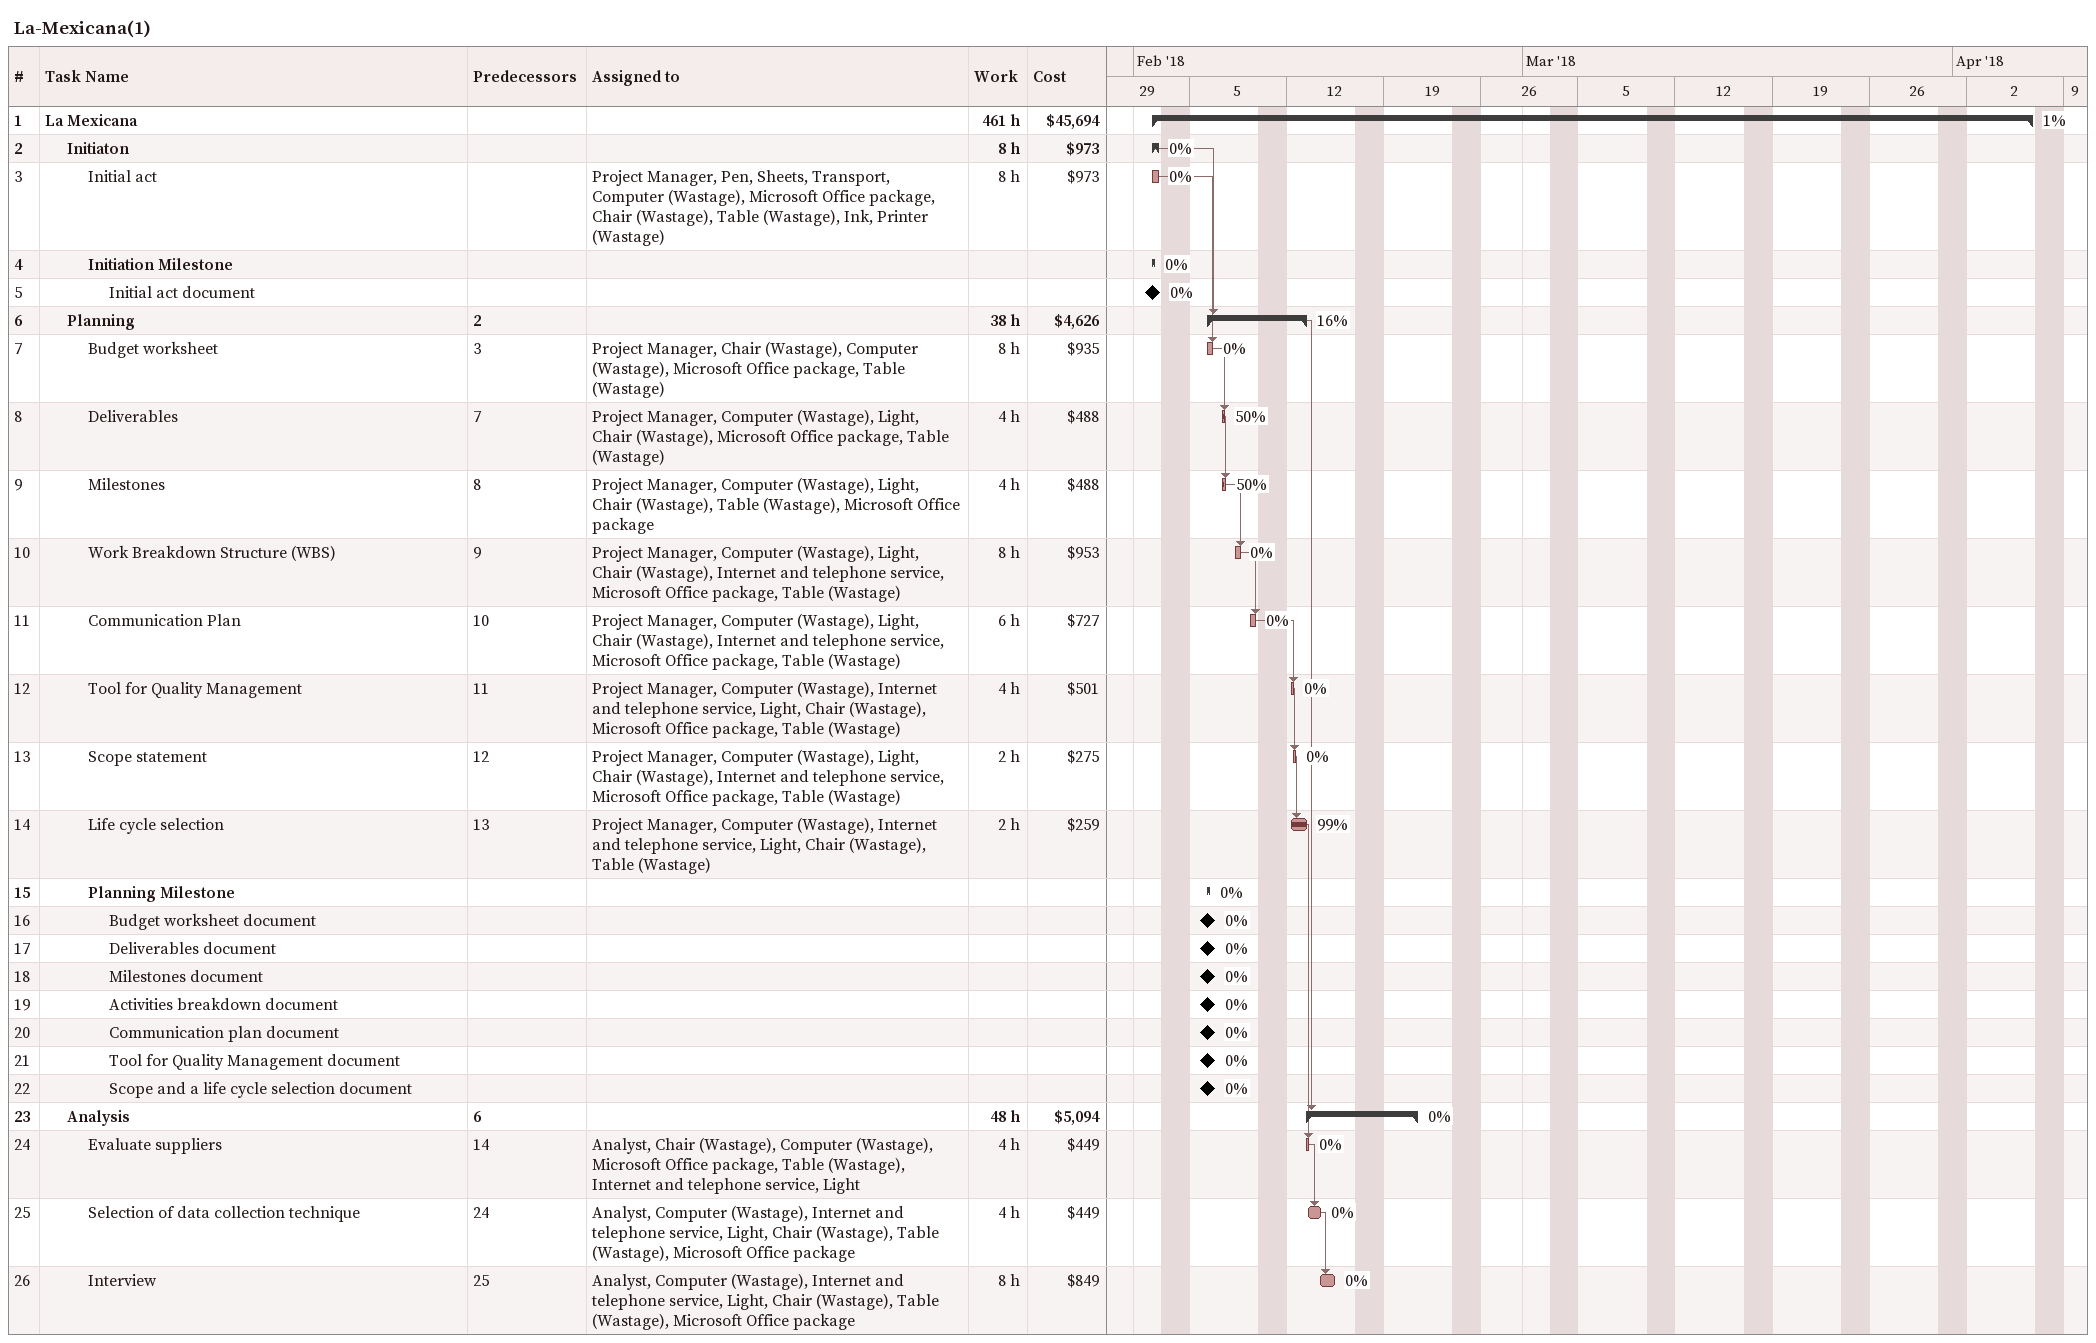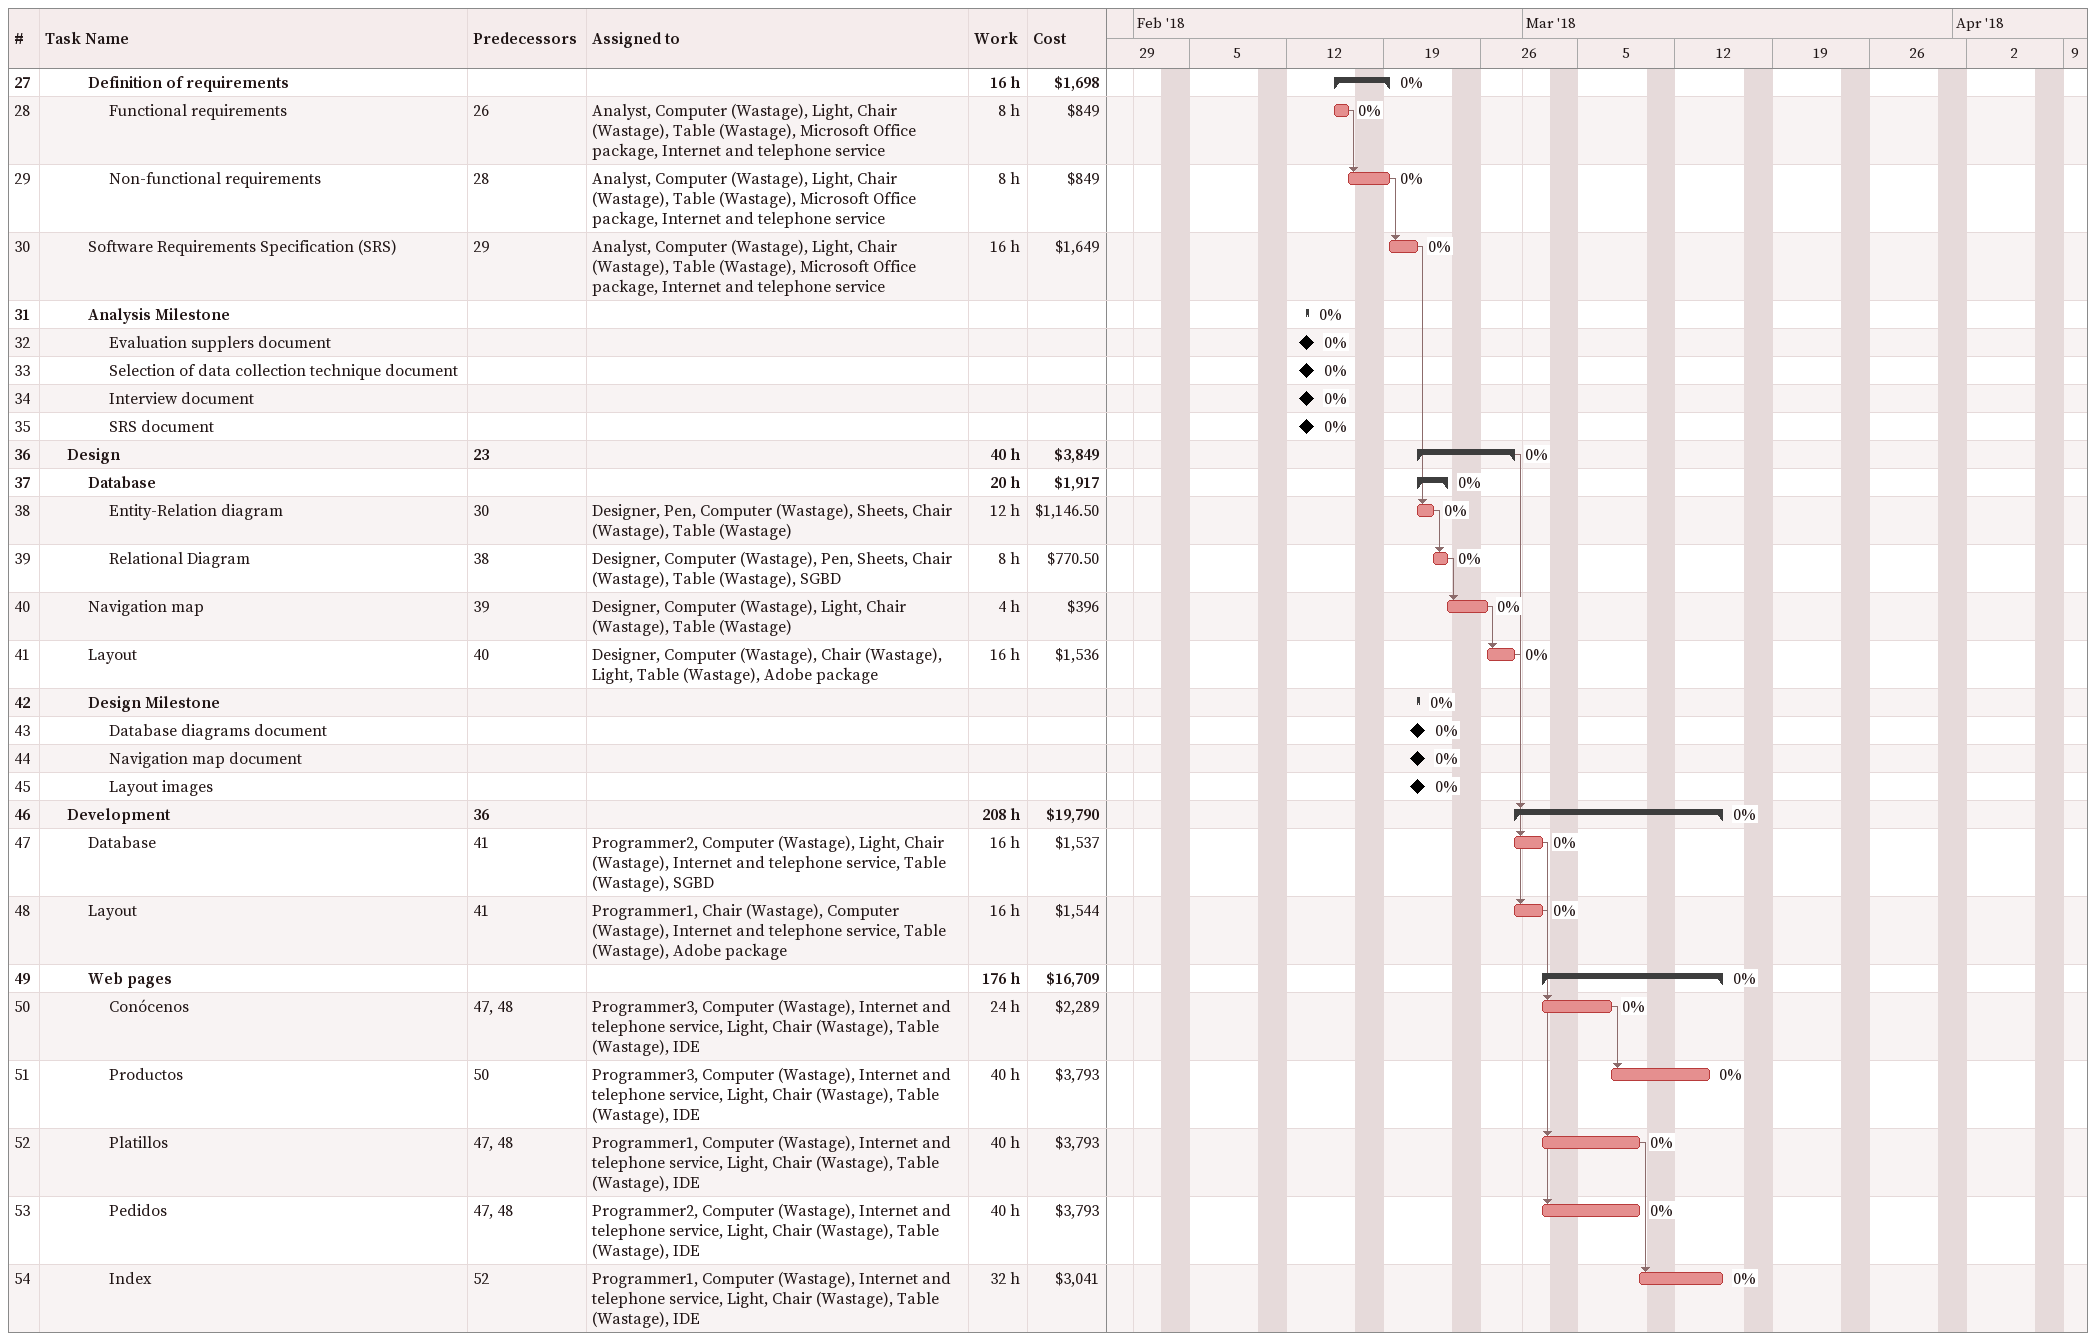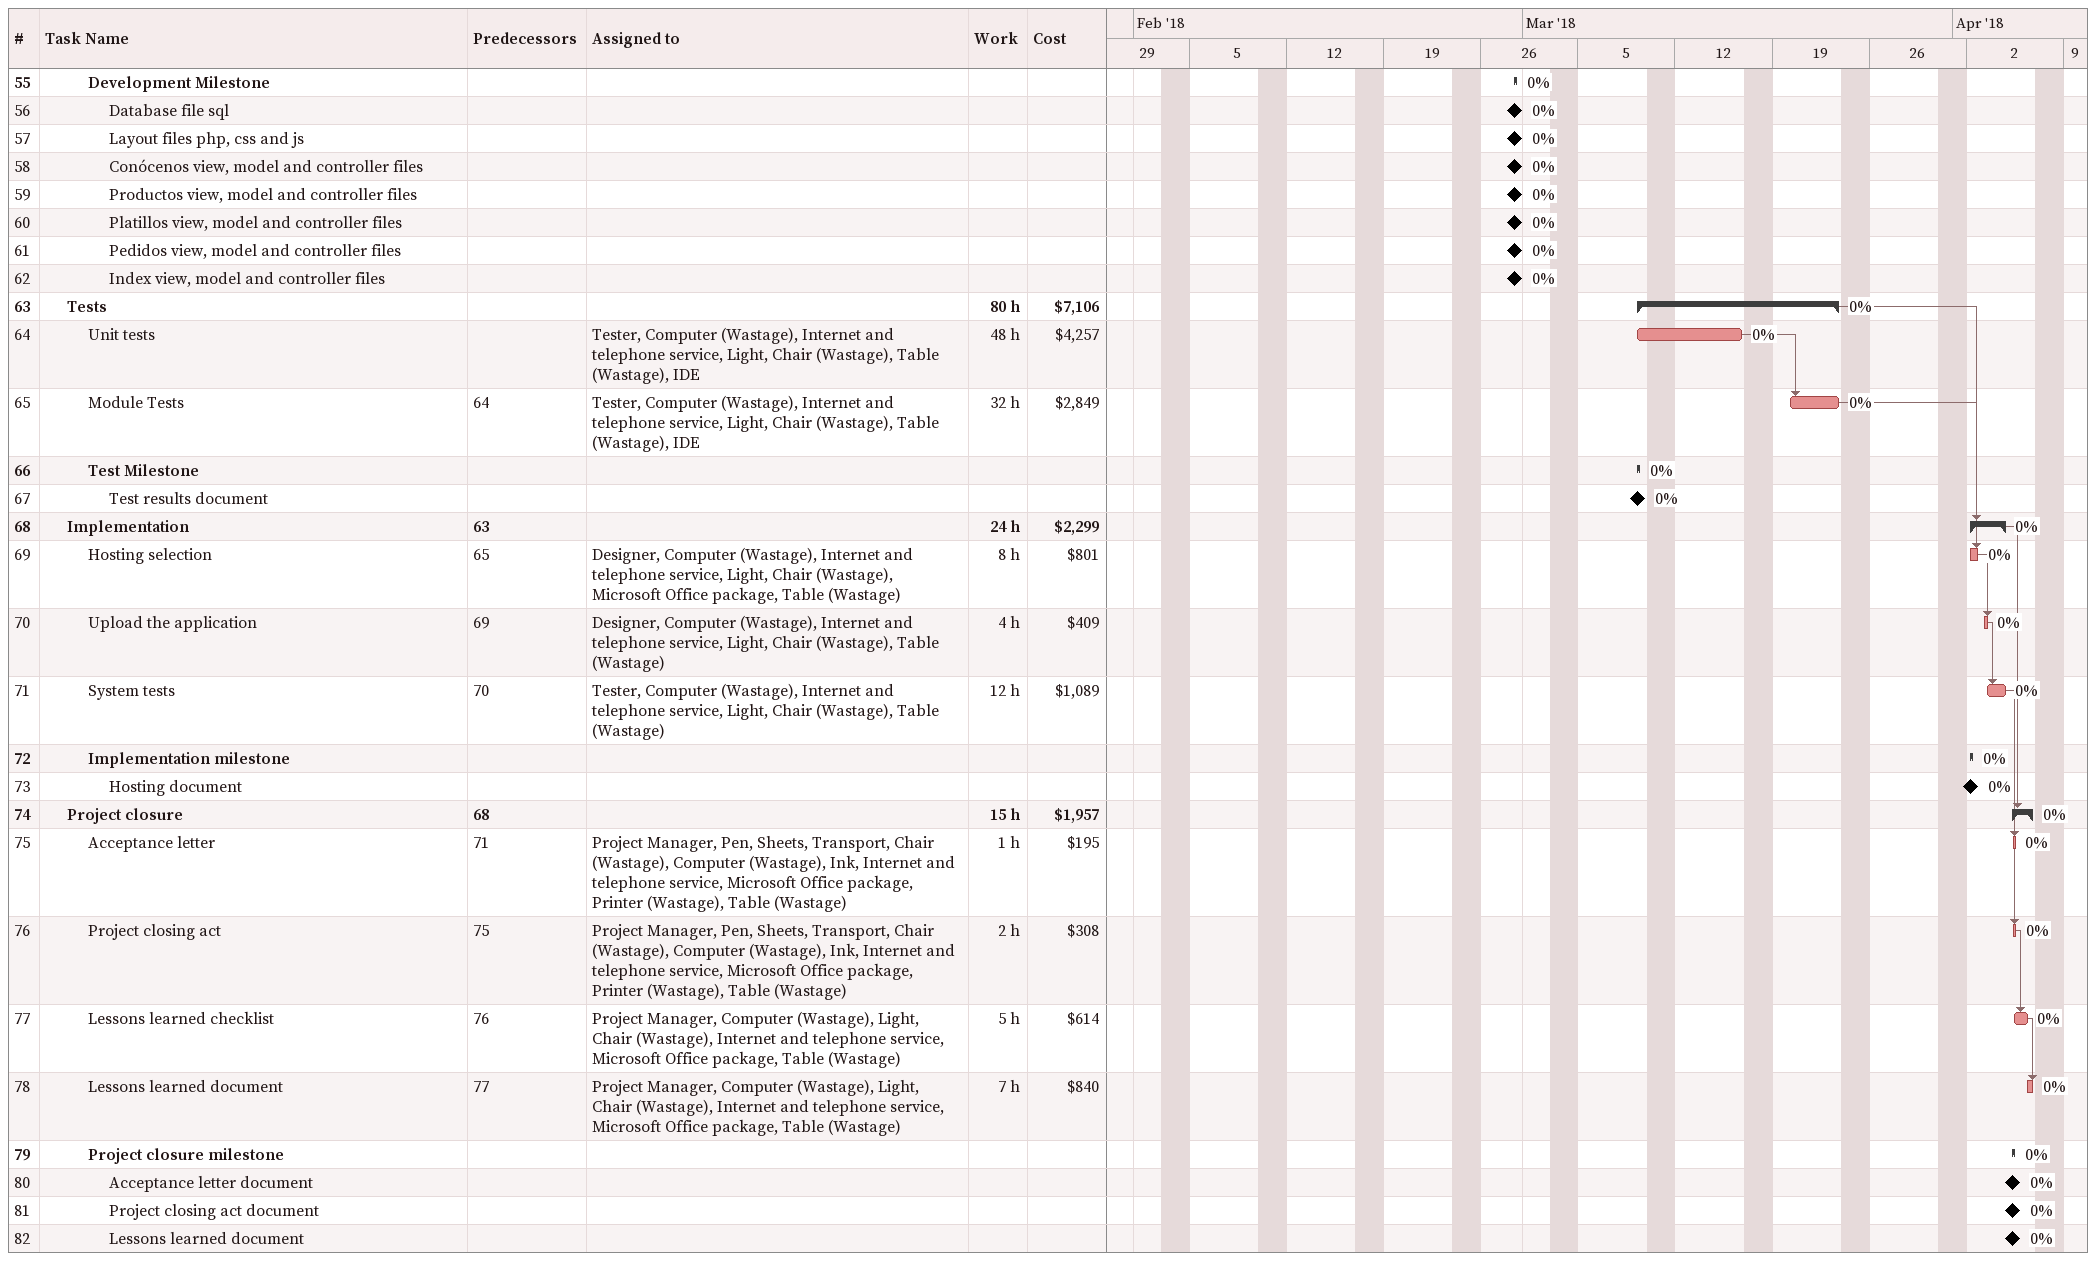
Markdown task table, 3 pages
La-Mexicana(1)

| ID | Level | Task | Start | Finish | Predecessors | Resources | % complete | Work (h) | Cost ($) |
|---|---|---|---|---|---|---|---|---|---|
| 1 | 1 | **La Mexicana** | 2018-02-02 | 2018-04-06 |  |  | 1 | 461 | 45694 |
| 2 | 2 | **Initiaton** | 2018-02-02 | 2018-02-02 |  |  | 0 | 8 | 973 |
| 3 | 3 | Initial act | 2018-02-02 | 2018-02-02 |  | Project Manager, Pen, Sheets, Transport, Computer (Wastage), Microsoft Office package, Chair (Wastage), Table (Wastage), Ink, Printer (Wastage) | 0 | 8 | 973 |
| 4 | 3 | **Initiation Milestone** | 2018-02-02 | 2018-02-02 |  |  | 0 |  |  |
| 5 | 4 | Initial act document (milestone) | 2018-02-02 | 2018-02-02 |  |  | 0 |  |  |
| 6 | 2 | **Planning** | 2018-02-06 | 2018-02-13 | 2 |  | 16 | 38 | 4626 |
| 7 | 3 | Budget worksheet | 2018-02-06 | 2018-02-06 | 3 | Project Manager, Chair (Wastage), Computer (Wastage), Microsoft Office package, Table (Wastage) | 0 | 8 | 935 |
| 8 | 3 | Deliverables | 2018-02-07 | 2018-02-07 | 7 | Project Manager, Computer (Wastage), Light, Chair (Wastage), Microsoft Office package, Table (Wastage) | 50 | 4 | 488 |
| 9 | 3 | Milestones | 2018-02-07 | 2018-02-07 | 8 | Project Manager, Computer (Wastage), Light, Chair (Wastage), Table (Wastage), Microsoft Office package | 50 | 4 | 488 |
| 10 | 3 | Work Breakdown Structure (WBS) | 2018-02-08 | 2018-02-08 | 9 | Project Manager, Computer (Wastage), Light, Chair (Wastage), Internet and telephone service, Microsoft Office package, Table (Wastage) | 0 | 8 | 953 |
| 11 | 3 | Communication Plan | 2018-02-09 | 2018-02-09 | 10 | Project Manager, Computer (Wastage), Light, Chair (Wastage), Internet and telephone service, Microsoft Office package, Table (Wastage) | 0 | 6 | 727 |
| 12 | 3 | Tool for Quality Management | 2018-02-12 | 2018-02-12 | 11 | Project Manager, Computer (Wastage), Internet and telephone service, Light, Chair (Wastage), Microsoft Office package, Table (Wastage) | 0 | 4 | 501 |
| 13 | 3 | Scope statement | 2018-02-12 | 2018-02-12 | 12 | Project Manager, Computer (Wastage), Light, Chair (Wastage), Internet and telephone service, Microsoft Office package, Table (Wastage) | 0 | 2 | 275 |
| 14 | 3 | Life cycle selection | 2018-02-12 | 2018-02-13 | 13 | Project Manager, Computer (Wastage), Internet and telephone service, Light, Chair (Wastage), Table (Wastage) | 99 | 2 | 259 |
| 15 | 3 | **Planning Milestone** | 2018-02-06 | 2018-02-06 |  |  | 0 |  |  |
| 16 | 4 | Budget worksheet document (milestone) | 2018-02-06 | 2018-02-06 |  |  | 0 |  |  |
| 17 | 4 | Deliverables document (milestone) | 2018-02-06 | 2018-02-06 |  |  | 0 |  |  |
| 18 | 4 | Milestones document (milestone) | 2018-02-06 | 2018-02-06 |  |  | 0 |  |  |
| 19 | 4 | Activities breakdown document (milestone) | 2018-02-06 | 2018-02-06 |  |  | 0 |  |  |
| 20 | 4 | Communication plan document (milestone) | 2018-02-06 | 2018-02-06 |  |  | 0 |  |  |
| 21 | 4 | Tool for Quality Management document (milestone) | 2018-02-06 | 2018-02-06 |  |  | 0 |  |  |
| 22 | 4 | Scope and a life cycle selection document (milestone) | 2018-02-06 | 2018-02-06 |  |  | 0 |  |  |
| 23 | 2 | **Analysis** | 2018-02-13 | 2018-02-21 | 6 |  | 0 | 48 | 5094 |
| 24 | 3 | Evaluate suppliers | 2018-02-13 | 2018-02-13 | 14 | Analyst, Chair (Wastage), Computer (Wastage), Microsoft Office package, Table (Wastage), Internet and telephone service, Light | 0 | 4 | 449 |
| 25 | 3 | Selection of data collection technique | 2018-02-13 | 2018-02-14 | 24 | Analyst, Computer (Wastage), Internet and telephone service, Light, Chair (Wastage), Table (Wastage), Microsoft Office package | 0 | 4 | 449 |
| 26 | 3 | Interview | 2018-02-14 | 2018-02-15 | 25 | Analyst, Computer (Wastage), Internet and telephone service, Light, Chair (Wastage), Table (Wastage), Microsoft Office package | 0 | 8 | 849 |
| 27 | 3 | **Definition of requirements** | 2018-02-15 | 2018-02-19 |  |  | 0 | 16 | 1698 |
| 28 | 4 | Functional requirements | 2018-02-15 | 2018-02-16 | 26 | Analyst, Computer (Wastage), Light, Chair (Wastage), Table (Wastage), Microsoft Office package, Internet and telephone service | 0 | 8 | 849 |
| 29 | 4 | Non-functional requirements | 2018-02-16 | 2018-02-19 | 28 | Analyst, Computer (Wastage), Light, Chair (Wastage), Table (Wastage), Microsoft Office package, Internet and telephone service | 0 | 8 | 849 |
| 30 | 3 | Software Requirements Specification (SRS) | 2018-02-19 | 2018-02-21 | 29 | Analyst, Computer (Wastage), Light, Chair (Wastage), Table (Wastage), Microsoft Office package, Internet and telephone service | 0 | 16 | 1649 |
| 31 | 3 | **Analysis Milestone** | 2018-02-13 | 2018-02-13 |  |  | 0 |  |  |
| 32 | 4 | Evaluation supplers document (milestone) | 2018-02-13 | 2018-02-13 |  |  | 0 |  |  |
| 33 | 4 | Selection of data collection technique document (milestone) | 2018-02-13 | 2018-02-13 |  |  | 0 |  |  |
| 34 | 4 | Interview document (milestone) | 2018-02-13 | 2018-02-13 |  |  | 0 |  |  |
| 35 | 4 | SRS document (milestone) | 2018-02-13 | 2018-02-13 |  |  | 0 |  |  |
| 36 | 2 | **Design** | 2018-02-21 | 2018-02-28 | 23 |  | 0 | 40 | 3849 |
| 37 | 3 | **Database** | 2018-02-21 | 2018-02-23 |  |  | 0 | 20 | 1917 |
| 38 | 4 | Entity-Relation diagram | 2018-02-21 | 2018-02-22 | 30 | Designer, Pen, Computer (Wastage), Sheets, Chair (Wastage), Table (Wastage) | 0 | 12 | 1146.50 |
| 39 | 4 | Relational Diagram | 2018-02-22 | 2018-02-23 | 38 | Designer, Computer (Wastage), Pen, Sheets, Chair (Wastage), Table (Wastage), SGBD | 0 | 8 | 770.50 |
| 40 | 3 | Navigation map | 2018-02-23 | 2018-02-26 | 39 | Designer, Computer (Wastage), Light, Chair (Wastage), Table (Wastage) | 0 | 4 | 396 |
| 41 | 3 | Layout | 2018-02-26 | 2018-02-28 | 40 | Designer, Computer (Wastage), Chair (Wastage), Light, Table (Wastage), Adobe package | 0 | 16 | 1536 |
| 42 | 3 | **Design Milestone** | 2018-02-21 | 2018-02-21 |  |  | 0 |  |  |
| 43 | 4 | Database diagrams document (milestone) | 2018-02-21 | 2018-02-21 |  |  | 0 |  |  |
| 44 | 4 | Navigation map document (milestone) | 2018-02-21 | 2018-02-21 |  |  | 0 |  |  |
| 45 | 4 | Layout images (milestone) | 2018-02-21 | 2018-02-21 |  |  | 0 |  |  |
| 46 | 2 | **Development** | 2018-02-28 | 2018-03-15 | 36 |  | 0 | 208 | 19790 |
| 47 | 3 | Database | 2018-02-28 | 2018-03-02 | 41 | Programmer2, Computer (Wastage), Light, Chair (Wastage), Internet and telephone service, Table (Wastage), SGBD | 0 | 16 | 1537 |
| 48 | 3 | Layout | 2018-02-28 | 2018-03-02 | 41 | Programmer1, Chair (Wastage), Computer (Wastage), Internet and telephone service, Table (Wastage), Adobe package | 0 | 16 | 1544 |
| 49 | 3 | **Web pages** | 2018-03-02 | 2018-03-15 |  |  | 0 | 176 | 16709 |
| 50 | 4 | Conócenos | 2018-03-02 | 2018-03-07 | 47, 48 | Programmer3, Computer (Wastage), Internet and telephone service, Light, Chair (Wastage), Table (Wastage), IDE | 0 | 24 | 2289 |
| 51 | 4 | Productos | 2018-03-07 | 2018-03-14 | 50 | Programmer3, Computer (Wastage), Internet and telephone service, Light, Chair (Wastage), Table (Wastage), IDE | 0 | 40 | 3793 |
| 52 | 4 | Platillos | 2018-03-02 | 2018-03-09 | 47, 48 | Programmer1, Computer (Wastage), Internet and telephone service, Light, Chair (Wastage), Table (Wastage), IDE | 0 | 40 | 3793 |
| 53 | 4 | Pedidos | 2018-03-02 | 2018-03-09 | 47, 48 | Programmer2, Computer (Wastage), Internet and telephone service, Light, Chair (Wastage), Table (Wastage), IDE | 0 | 40 | 3793 |
| 54 | 4 | Index | 2018-03-09 | 2018-03-15 | 52 | Programmer1, Computer (Wastage), Internet and telephone service, Light, Chair (Wastage), Table (Wastage), IDE | 0 | 32 | 3041 |
| 55 | 3 | **Development Milestone** | 2018-02-28 | 2018-02-28 |  |  | 0 |  |  |
| 56 | 4 | Database file sql (milestone) | 2018-02-28 | 2018-02-28 |  |  | 0 |  |  |
| 57 | 4 | Layout files php, css and js (milestone) | 2018-02-28 | 2018-02-28 |  |  | 0 |  |  |
| 58 | 4 | Conócenos view, model and controller files (milestone) | 2018-02-28 | 2018-02-28 |  |  | 0 |  |  |
| 59 | 4 | Productos view, model and controller files (milestone) | 2018-02-28 | 2018-02-28 |  |  | 0 |  |  |
| 60 | 4 | Platillos view, model and controller files (milestone) | 2018-02-28 | 2018-02-28 |  |  | 0 |  |  |
| 61 | 4 | Pedidos view, model and controller files (milestone) | 2018-02-28 | 2018-02-28 |  |  | 0 |  |  |
| 62 | 4 | Index view, model and controller files (milestone) | 2018-02-28 | 2018-02-28 |  |  | 0 |  |  |
| 63 | 2 | **Tests** | 2018-03-09 | 2018-03-23 |  |  | 0 | 80 | 7106 |
| 64 | 3 | Unit tests | 2018-03-09 | 2018-03-16 |  | Tester, Computer (Wastage), Internet and telephone service, Light, Chair (Wastage), Table (Wastage), IDE | 0 | 48 | 4257 |
| 65 | 3 | Module Tests | 2018-03-20 | 2018-03-23 | 64 | Tester, Computer (Wastage), Internet and telephone service, Light, Chair (Wastage), Table (Wastage), IDE | 0 | 32 | 2849 |
| 66 | 3 | **Test Milestone** | 2018-03-09 | 2018-03-09 |  |  | 0 |  |  |
| 67 | 4 | Test results document (milestone) | 2018-03-09 | 2018-03-09 |  |  | 0 |  |  |
| 68 | 2 | **Implementation** | 2018-04-02 | 2018-04-04 | 63 |  | 0 | 24 | 2299 |
| 69 | 3 | Hosting selection | 2018-04-02 | 2018-04-02 | 65 | Designer, Computer (Wastage), Internet and telephone service, Light, Chair (Wastage), Microsoft Office package, Table (Wastage) | 0 | 8 | 801 |
| 70 | 3 | Upload the application | 2018-04-03 | 2018-04-03 | 69 | Designer, Computer (Wastage), Internet and telephone service, Light, Chair (Wastage), Table (Wastage) | 0 | 4 | 409 |
| 71 | 3 | System tests | 2018-04-03 | 2018-04-04 | 70 | Tester, Computer (Wastage), Internet and telephone service, Light, Chair (Wastage), Table (Wastage) | 0 | 12 | 1089 |
| 72 | 3 | **Implementation milestone** | 2018-04-02 | 2018-04-02 |  |  | 0 |  |  |
| 73 | 4 | Hosting document (milestone) | 2018-04-02 | 2018-04-02 |  |  | 0 |  |  |
| 74 | 2 | **Project closure** | 2018-04-05 | 2018-04-06 | 68 |  | 0 | 15 | 1957 |
| 75 | 3 | Acceptance letter | 2018-04-05 | 2018-04-05 | 71 | Project Manager, Pen, Sheets, Transport, Chair (Wastage), Computer (Wastage), Ink, Internet and telephone service, Microsoft Office package, Printer (Wastage), Table (Wastage) | 0 | 1 | 195 |
| 76 | 3 | Project closing act | 2018-04-05 | 2018-04-05 | 75 | Project Manager, Pen, Sheets, Transport, Chair (Wastage), Computer (Wastage), Ink, Internet and telephone service, Microsoft Office package, Printer (Wastage), Table (Wastage) | 0 | 2 | 308 |
| 77 | 3 | Lessons learned checklist | 2018-04-05 | 2018-04-06 | 76 | Project Manager, Computer (Wastage), Light, Chair (Wastage), Internet and telephone service, Microsoft Office package, Table (Wastage) | 0 | 5 | 614 |
| 78 | 3 | Lessons learned document | 2018-04-06 | 2018-04-06 | 77 | Project Manager, Computer (Wastage), Light, Chair (Wastage), Internet and telephone service, Microsoft Office package, Table (Wastage) | 0 | 7 | 840 |
| 79 | 3 | **Project closure milestone** | 2018-04-05 | 2018-04-05 |  |  | 0 |  |  |
| 80 | 4 | Acceptance letter document (milestone) | 2018-04-05 | 2018-04-05 |  |  | 0 |  |  |
| 81 | 4 | Project closing act document (milestone) | 2018-04-05 | 2018-04-05 |  |  | 0 |  |  |
| 82 | 4 | Lessons learned document (milestone) | 2018-04-05 | 2018-04-05 |  |  | 0 |  |  |
